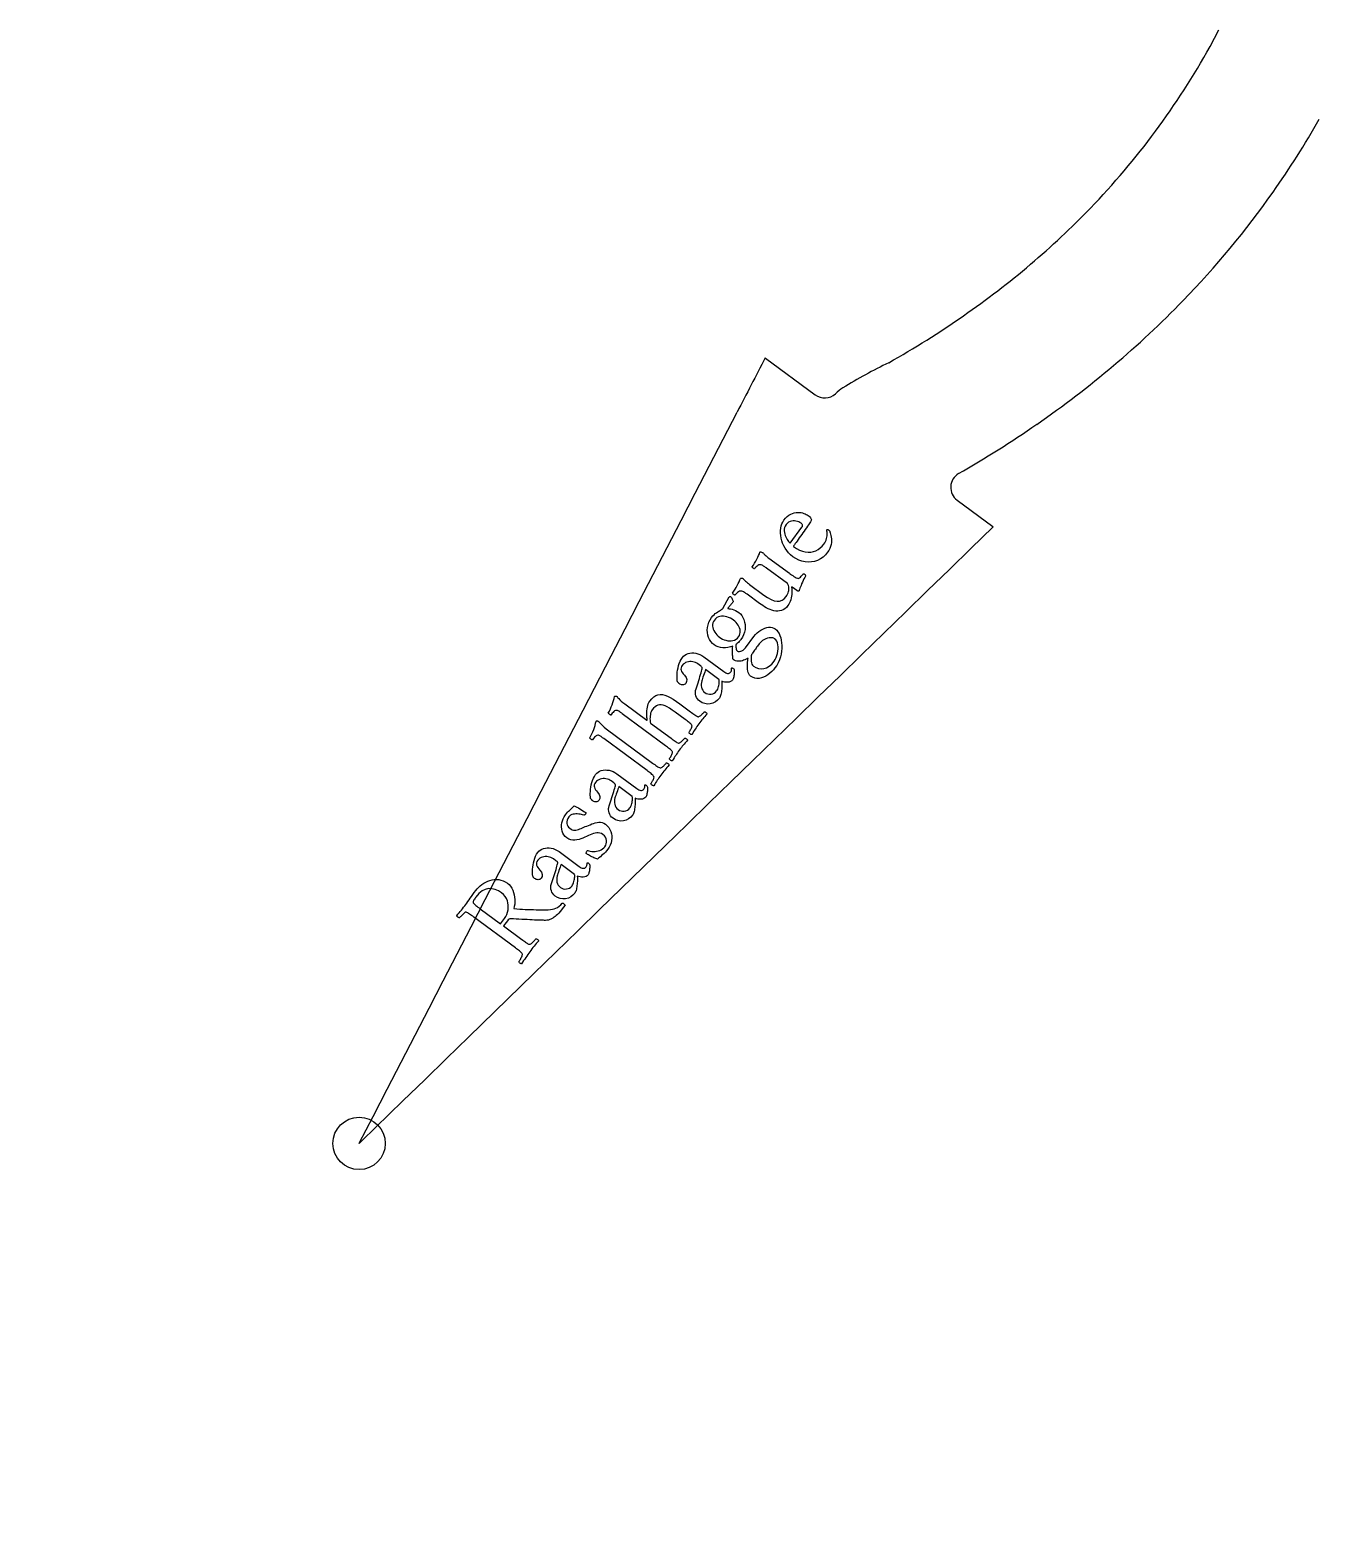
# Model space of a CAD drawing. Header units: millimetres. Extents: x -49 to 68, y -60 to 68.
# Drawn here: x 5.75 to 25.96, y 27.65 to 50.95 of the extents above; entities that cross this region are included whole.
import ezdxf

# ---------------------------------------------------------------- set-up
doc = ezdxf.new("R2010")
doc.units = ezdxf.units.MM
for name, color, linetype in [('CUT_INNER', 6, 'Continuous'), ('CUT_OUTER', 1, 'Continuous'), ('ENGRAVE', 7, 'Continuous'), ('TEXT', 5, 'Continuous')]:
    doc.layers.add(name, color=color, linetype=linetype)

msp = doc.modelspace()

# ---------------------------------------------------------------- linework, layer by layer
at = {"layer": 'CUT_INNER'}
for points in [[(24.244, 50.6798), (24.3835, 50.9452)], [(17.2751, 45.8029), (17.2798, 45.7997), (18.0565, 45.2237)], [(10.9122, 33.4923), (10.9141, 33.4966), (11.1308, 33.9157), (11.3502, 34.3403), (11.5696, 34.7649), (12.0085, 35.614), (12.228, 36.0385), (12.4474, 36.4631), (12.6668, 36.8876), (12.8863, 37.3122), (13.1057, 37.7367), (13.3251, 38.1613), (13.5446, 38.5859), (13.764, 39.0104), (13.9834, 39.435), (14.2029, 39.8595), (14.4223, 40.2841), (14.8612, 41.1332), (15.0806, 41.5578), (15.3001, 41.9823), (15.5195, 42.4069), (15.7389, 42.8314), (15.9584, 43.256), (16.1778, 43.6805), (16.3972, 44.1051), (16.6167, 44.5296), (16.8361, 44.9542)], [(20.2821, 43.5731), (20.8412, 43.1584), (20.8456, 43.1548), (20.8417, 43.1506), (20.5035, 42.8216), (20.1609, 42.4884), (19.8183, 42.1551), (19.4757, 41.8219), (19.1332, 41.4887), (18.7906, 41.1555), (18.448, 40.8222), (18.1054, 40.489), (17.7629, 40.1558), (17.4203, 39.8225), (17.0777, 39.4893), (16.7351, 39.1561), (16.3926, 38.8229), (16.05, 38.4896), (15.7074, 38.1564), (14.6797, 37.1567), (14.3371, 36.8235), (13.9945, 36.4903), (13.6519, 36.157), (12.6242, 35.1573), (12.2816, 34.8241), (11.9391, 34.4909), (11.5965, 34.1576)]]:
    msp.add_lwpolyline(points, dxfattribs=at)
for centre, radius, start, end in [((13.5941, 56.6095), 12.1894, 316.04298, 330.89169), ((14.463, 56.0276), 13.1962, 324.69477, 330.56265), ((13.5755, 56.6248), 14.2656, 315.91434, 324.79735), ((13.159, 57.0275), 12.7928, 310.28923, 316.04807), ((12.5263, 57.7772), 13.7738, 304.77815, 310.28013), ((13.1476, 57.0398), 14.8617, 310.16653, 315.91293), ((11.6917, 58.9822), 15.2396, 299.56502, 304.77127), ((756.5346, -337.097), 832.5365, 152.618073, 152.6838314), ((22.8811, 38.1766), 8.395, 115.92295, 121.52429), ((12.5109, 57.7976), 15.8515, 304.67281, 310.15854), ((18.2054, 45.4245), 0.25, 233.4375, 312.4621), ((18.9349, 44.6488), 0.8149, 122.95387, 133.48238), ((12.0659, 58.4162), 16.6133, 299.72188, 304.72118), ((20.431, 43.7739), 0.25, 120.8887, 233.4375), ((-685.3888, 750.3501), 999.3598, 314.1665942, 314.2213137)]:
    msp.add_arc(centre, radius, start, end, dxfattribs=at)
at = {"layer": 'CUT_OUTER'}
msp.add_arc((0, 19.5459), 48.8541, 346.06601, 202.73839, dxfattribs=at)
at = {"layer": 'ENGRAVE'}
for centre, radius in [((0, 19.5457), 45.1196), ((10.9113, 33.4912), 0.4104)]:
    msp.add_circle(centre, radius, dxfattribs=at)
at = {"layer": 'TEXT'}
for points in [[(17.7156, 42.8488), (17.7632, 42.8157), (17.8103, 42.7901), (17.8568, 42.7718), (17.9027, 42.761), (17.9473, 42.7568), (17.9899, 42.7587), (18.0304, 42.7667), (18.0689, 42.7807), (18.1049, 42.7999), (18.1377, 42.8231), (18.1673, 42.8506), (18.1938, 42.8821), (18.2082, 42.9034), (18.22, 42.9252), (18.2292, 42.9473), (18.2358, 42.9698), (18.2404, 42.9921), (18.2433, 43.0134), (18.2446, 43.0338), (18.2444, 43.0532), (18.2432, 43.0709), (18.2417, 43.0861), (18.2401, 43.0987), (18.2382, 43.1087), (18.2393, 43.1095), (18.2415, 43.1103), (18.2447, 43.111), (18.2489, 43.1117), (18.2537, 43.1119), (18.2584, 43.111), (18.2631, 43.1091), (18.2678, 43.1062), (18.2739, 43.1008), (18.2794, 43.0939), (18.2845, 43.0856), (18.289, 43.0759), (18.2946, 43.0593), (18.2997, 43.04), (18.3045, 43.018), (18.309, 42.9932), (18.312, 42.9664), (18.3128, 42.9382), (18.3112, 42.9088), (18.3072, 42.8781), (18.3, 42.8469), (18.2886, 42.8161), (18.2729, 42.7858), (18.253, 42.7558), (18.2182, 42.7145), (18.18, 42.6796), (18.1385, 42.6511), (18.0935, 42.6291), (18.0464, 42.6136), (17.9983, 42.6046), (17.9492, 42.602), (17.8992, 42.6059), (17.8495, 42.6162), (17.8012, 42.6331), (17.7544, 42.6564), (17.7091, 42.6863), (17.6726, 42.7159), (17.64, 42.7481), (17.6112, 42.7827), (17.5862, 42.8198), (17.565, 42.8585), (17.5475, 42.8977), (17.5338, 42.9374), (17.5238, 42.9777), (17.5174, 43.0178), (17.5145, 43.0571), (17.5149, 43.0954), (17.5189, 43.1329), (17.5261, 43.1685), (17.5366, 43.201), (17.5503, 43.2305), (17.5673, 43.2571), (17.5932, 43.2889), (17.6197, 43.3155), (17.647, 43.3369), (17.6749, 43.3531), (17.703, 43.365), (17.7307, 43.3736), (17.758, 43.3788), (17.785, 43.3806), (17.8111, 43.3797), (17.8357, 43.377), (17.8588, 43.3722), (17.8805, 43.3655), (17.9004, 43.3577), (17.9179, 43.3496), (17.9331, 43.3413), (17.946, 43.3327), (17.9612, 43.3207), (17.9739, 43.309), (17.9841, 43.2977), (17.9918, 43.2866), (17.9966, 43.2757), (17.9979, 43.2645), (17.9957, 43.2533), (17.9901, 43.2418), (17.9843, 43.2325), (17.9759, 43.2199), (17.9649, 43.2039), (17.9513, 43.1845), (17.9358, 43.1627), (17.9193, 43.1394), (17.9018, 43.1145), (17.8834, 43.0881), (17.8645, 43.061), (17.8458, 43.0342), (17.8272, 43.0075), (17.8088, 42.981), (17.7911, 42.9556), (17.7747, 42.9322), (17.7598, 42.9109), (17.7461, 42.8916), (17.7345, 42.8752), (17.7255, 42.8626), (17.7192, 42.8538), (17.7156, 42.8488)], [(17.6651, 42.8984), (17.8496, 43.1472), (17.8541, 43.1543), (17.8573, 43.1617), (17.8592, 43.1693), (17.8597, 43.1772), (17.8584, 43.1852), (17.8547, 43.1934), (17.8487, 43.2016), (17.8403, 43.2098), (17.8298, 43.2174), (17.8161, 43.2247), (17.7992, 43.2317), (17.779, 43.2383), (17.7568, 43.2436), (17.7341, 43.2465), (17.7107, 43.2469), (17.6868, 43.2449), (17.6634, 43.2391), (17.6417, 43.2282), (17.6218, 43.2124), (17.6035, 43.1914), (17.588, 43.167), (17.5776, 43.1421), (17.5721, 43.1169), (17.5717, 43.0913), (17.5749, 43.066), (17.5803, 43.0416), (17.5879, 43.0181), (17.5977, 42.9956), (17.6087, 42.9746), (17.6197, 42.9557), (17.6307, 42.9389), (17.6417, 42.9242), (17.6515, 42.9123), (17.6587, 42.904), (17.6632, 42.8994), (17.6651, 42.8984)], [(17.2939, 42.5091), (17.2929, 42.5098), (17.2916, 42.5109), (17.2898, 42.5122), (17.2876, 42.5138), (17.2793, 42.5198), (17.27, 42.5263), (17.2596, 42.5332), (17.2482, 42.5406), (17.2364, 42.5475), (17.2249, 42.553), (17.2137, 42.5571), (17.2029, 42.5597), (17.1881, 42.5603), (17.1737, 42.5571), (17.1597, 42.5499), (17.1461, 42.5387), (17.1337, 42.5263), (17.1231, 42.5151), (17.1145, 42.5053), (17.1077, 42.4968), (17.1044, 42.4971), (17.0998, 42.4988), (17.0939, 42.5018), (17.0868, 42.5063), (17.0799, 42.5113), (17.0746, 42.5163), (17.0708, 42.5211), (17.0686, 42.5258), (17.0886, 42.5566), (17.1075, 42.5873), (17.1255, 42.6178), (17.1424, 42.6482), (17.1578, 42.6778), (17.1714, 42.7061), (17.1831, 42.7331), (17.1928, 42.7587), (17.1961, 42.761), (17.2011, 42.7617), (17.2079, 42.7607), (17.2166, 42.7581), (17.2254, 42.7547), (17.2325, 42.7517), (17.2381, 42.749), (17.242, 42.7465), (17.2462, 42.7399), (17.253, 42.7319), (17.2624, 42.7225), (17.2743, 42.7116), (17.2879, 42.6999), (17.3023, 42.6881), (17.3176, 42.6761), (17.3336, 42.664), (17.6543, 42.4261), (17.6622, 42.4205), (17.6732, 42.4127), (17.6874, 42.403), (17.7048, 42.3911), (17.7236, 42.3788), (17.7422, 42.3676), (17.7606, 42.3575), (17.7787, 42.3485), (17.79, 42.3462), (17.8018, 42.3486), (17.814, 42.3557), (17.8267, 42.3674), (17.8388, 42.3807), (17.8493, 42.3922), (17.8582, 42.402), (17.8656, 42.4101), (17.8682, 42.4136), (17.8702, 42.4164), (17.8717, 42.4183), (17.8726, 42.4195), (17.8747, 42.4201), (17.8772, 42.42), (17.8801, 42.4192), (17.8833, 42.4176), (17.8865, 42.4158), (17.8892, 42.4141), (17.8915, 42.4127), (17.8933, 42.4114), (17.8945, 42.4102), (17.8966, 42.4077), (17.8996, 42.404), (17.9035, 42.399), (17.9069, 42.3937), (17.9088, 42.389), (17.9089, 42.3849), (17.9074, 42.3815), (17.894, 42.3605), (17.881, 42.3377), (17.8686, 42.3132), (17.8567, 42.2869), (17.8456, 42.2607), (17.8357, 42.2361), (17.8269, 42.2133), (17.8192, 42.1923), (17.813, 42.1745), (17.8083, 42.1616), (17.8053, 42.1535), (17.8039, 42.1503), (17.8012, 42.1478), (17.7977, 42.1464), (17.7934, 42.1463), (17.7883, 42.1473), (17.783, 42.1491), (17.7782, 42.1512), (17.7737, 42.1536), (17.7696, 42.1564), (17.6992, 42.2086), (17.6963, 42.2105), (17.694, 42.2118), (17.6922, 42.2124), (17.691, 42.2122), (17.6901, 42.2118), (17.6895, 42.2115), (17.6891, 42.2113), (17.689, 42.2112), (17.6918, 42.1919), (17.6935, 42.1703), (17.694, 42.1466), (17.6934, 42.1207), (17.6913, 42.0937), (17.6876, 42.0667), (17.6823, 42.0398), (17.6753, 42.0129), (17.6666, 41.9869), (17.6563, 41.9627), (17.6442, 41.9404), (17.6306, 41.9199), (17.6072, 41.8922), (17.5824, 41.8701), (17.5562, 41.8536), (17.5285, 41.8428), (17.4998, 41.8366), (17.4706, 41.8342), (17.4408, 41.8355), (17.4105, 41.8406), (17.38, 41.8487), (17.3499, 41.8591), (17.3202, 41.8719), (17.2908, 41.8869), (17.2622, 41.9033), (17.2349, 41.9202), (17.2088, 41.9375), (17.1839, 41.9553), (16.9899, 42.0992), (16.9814, 42.1053), (16.9716, 42.1121), (16.9605, 42.1196), (16.948, 42.1278), (16.9351, 42.1354), (16.9223, 42.1414), (16.9099, 42.1456), (16.8977, 42.1482), (16.8829, 42.1488), (16.8685, 42.1456), (16.8545, 42.1384), (16.8409, 42.1272), (16.8285, 42.1148), (16.8179, 42.1036), (16.8093, 42.0938), (16.8026, 42.0853), (16.7992, 42.0856), (16.7946, 42.0873), (16.7888, 42.0903), (16.7817, 42.0948), (16.7747, 42.0998), (16.7694, 42.1048), (16.7656, 42.1096), (16.7634, 42.1143), (16.7834, 42.1451), (16.8024, 42.1758), (16.8203, 42.2063), (16.8372, 42.2367), (16.8526, 42.2663), (16.8662, 42.2946), (16.8779, 42.3216), (16.8876, 42.3472), (16.8907, 42.3497), (16.8953, 42.3509), (16.9013, 42.3509), (16.9089, 42.3497), (16.9165, 42.3477), (16.9229, 42.3456), (16.9279, 42.3435), (16.9317, 42.3412), (16.9361, 42.3345), (16.9434, 42.3259), (16.9535, 42.3155), (16.9666, 42.3032), (16.9813, 42.2902), (16.9965, 42.2774), (17.0122, 42.2648), (17.0284, 42.2525), (17.2537, 42.0854), (17.3124, 42.0455), (17.3663, 42.0161), (17.4156, 41.9974), (17.4601, 41.9893), (17.5008, 41.9918), (17.5382, 42.0051), (17.5725, 42.029), (17.6037, 42.0635), (17.6155, 42.0811), (17.6253, 42.0996), (17.6332, 42.1189), (17.6391, 42.1391), (17.6432, 42.1594), (17.6454, 42.179), (17.6458, 42.198), (17.6444, 42.2165), (17.6412, 42.2331), (17.6366, 42.2468), (17.6303, 42.2576), (17.6225, 42.2654)], [(17.0978, 41.437), (17.1215, 41.4661), (17.1473, 41.4922), (17.1751, 41.5155), (17.205, 41.5358), (17.2359, 41.5527), (17.2667, 41.5658), (17.2974, 41.5751), (17.3279, 41.5805), (17.3573, 41.5815), (17.3846, 41.5776), (17.4097, 41.5687), (17.4327, 41.5549), (17.4548, 41.5354), (17.4744, 41.5115), (17.4915, 41.4834), (17.5059, 41.4509), (17.5176, 41.4152), (17.5264, 41.3772), (17.5323, 41.337), (17.5354, 41.2945), (17.5351, 41.2505), (17.5313, 41.2059), (17.5237, 41.1607), (17.5126, 41.1149), (17.4975, 41.0696), (17.4783, 41.0258), (17.4549, 40.9835), (17.4274, 40.9428), (17.4035, 40.9133), (17.377, 40.8856), (17.348, 40.8598), (17.3165, 40.8359), (17.2833, 40.8152), (17.2494, 40.7989), (17.2147, 40.7872), (17.1793, 40.78), (17.144, 40.7786), (17.1099, 40.7842), (17.0769, 40.7968), (17.0451, 40.8165), (17.0294, 40.831), (17.0169, 40.8489), (17.0076, 40.8702), (17.0014, 40.895), (16.9976, 40.9217), (16.9955, 40.9491), (16.995, 40.977), (16.9961, 41.0056), (16.9983, 41.033), (17.0006, 41.0574), (17.0033, 41.079), (17.0062, 41.0976), (16.9909, 41.0881), (16.9743, 41.0791), (16.9562, 41.0707), (16.9368, 41.0629), (16.9164, 41.0564), (16.8956, 41.0519), (16.8743, 41.0495), (16.8525, 41.049), (16.8309, 41.0513), (16.8101, 41.0568), (16.7901, 41.0658), (16.7709, 41.078), (16.7685, 41.0918), (16.7665, 41.1077), (16.765, 41.1254), (16.7638, 41.1452), (16.7629, 41.1658), (16.7624, 41.1862), (16.7621, 41.2064), (16.7622, 41.2264), (16.7625, 41.245), (16.7631, 41.2612), (16.764, 41.2749), (16.7652, 41.286), (16.7282, 41.2718), (16.6903, 41.2624), (16.6516, 41.2577), (16.612, 41.2577), (16.5734, 41.2625), (16.5378, 41.2718), (16.5052, 41.2858), (16.4756, 41.3044), (16.4472, 41.3287), (16.4229, 41.3564), (16.4029, 41.3876), (16.3871, 41.4221), (16.3757, 41.459), (16.3692, 41.4973), (16.3673, 41.5368), (16.3703, 41.5777), (16.3784, 41.6186), (16.3919, 41.6583), (16.411, 41.6969), (16.4355, 41.7343), (16.4542, 41.7577), (16.473, 41.778), (16.4921, 41.795), (16.5114, 41.8089), (16.5299, 41.8205), (16.5463, 41.8309), (16.5607, 41.8401), (16.5732, 41.848), (16.5837, 41.8551), (16.5914, 41.8603), (16.5961, 41.8635), (16.5978, 41.8649), (16.5988, 41.8658), (16.6011, 41.8676), (16.6047, 41.8705), (16.6097, 41.8743), (16.708, 42.056), (16.7153, 42.0601), (16.7221, 42.0619), (16.7284, 42.0613), (16.7341, 42.0585), (16.7391, 42.0537), (16.7448, 42.0463), (16.7511, 42.0363), (16.7581, 42.0237), (16.7644, 42.0104), (16.7686, 41.9983), (16.7709, 41.9874), (16.7712, 41.9776), (16.7633, 41.9685), (16.755, 41.9587), (16.7464, 41.9482), (16.7375, 41.9371), (16.7286, 41.9261), (16.7203, 41.9159), (16.7124, 41.9066), (16.705, 41.8982), (16.6987, 41.8912), (16.6942, 41.8861), (16.6916, 41.8831), (16.6907, 41.8821), (16.6889, 41.8792), (16.6883, 41.8766), (16.6889, 41.8743), (16.6907, 41.8724), (16.6988, 41.8724), (16.7122, 41.8707), (16.7309, 41.8674), (16.7549, 41.8624), (16.7815, 41.8549), (16.8081, 41.8438), (16.8347, 41.8293), (16.8613, 41.8114), (16.8862, 41.7896), (16.9079, 41.7638), (16.9262, 41.7339), (16.9412, 41.7), (16.9522, 41.6633), (16.9587, 41.6251), (16.9606, 41.5855), (16.958, 41.5444), (16.9503, 41.5032), (16.9369, 41.4633), (16.918, 41.4246), (16.8936, 41.3872), (16.8854, 41.3769), (16.8761, 41.3662), (16.8657, 41.3552), (16.8541, 41.3438), (16.8425, 41.3331), (16.8323, 41.3242), (16.8233, 41.317), (16.8157, 41.3116), (16.8142, 41.2972), (16.8139, 41.2823), (16.8148, 41.267), (16.817, 41.2512), (16.8205, 41.2364), (16.8257, 41.2238), (16.8326, 41.2135), (16.8412, 41.2054), (16.8484, 41.2023), (16.8592, 41.2011), (16.8735, 41.2019), (16.8914, 41.2045), (16.9107, 41.2105), (16.9293, 41.2213), (16.9472, 41.2368), (16.9644, 41.2571)], [(16.4778, 41.6932), (16.4638, 41.6709), (16.4545, 41.648), (16.4499, 41.6243), (16.4498, 41.5999), (16.4536, 41.5754), (16.4605, 41.5514), (16.4705, 41.5278), (16.4835, 41.5047), (16.4989, 41.4826), (16.5162, 41.4622), (16.5354, 41.4434), (16.5563, 41.4263), (16.5804, 41.4102), (16.6057, 41.3964), (16.6322, 41.3851), (16.6599, 41.3762), (16.6879, 41.3703), (16.7154, 41.3678), (16.7425, 41.3687), (16.769, 41.3729), (16.7941, 41.3811), (16.8171, 41.3937), (16.8378, 41.4106), (16.8563, 41.4318), (16.8698, 41.4533), (16.8787, 41.4756), (16.8832, 41.4985), (16.8833, 41.5222), (16.8796, 41.546), (16.8728, 41.5694), (16.863, 41.5923), (16.8501, 41.6147), (16.8348, 41.6361), (16.8179, 41.6559), (16.7992, 41.674), (16.779, 41.6905), (16.7542, 41.7073), (16.7285, 41.7219), (16.7019, 41.734), (16.6743, 41.7439), (16.6464, 41.7509), (16.6191, 41.7545), (16.5922, 41.7547), (16.5659, 41.7515), (16.5408, 41.7442), (16.5178, 41.732), (16.4968, 41.715), (16.4778, 41.6932)], [(17.1536, 41.2866), (17.1476, 41.2784), (17.14, 41.2678), (17.1309, 41.255), (17.1201, 41.2398), (17.1088, 41.2237), (17.0979, 41.2078), (17.0874, 41.1923), (17.0772, 41.1771), (17.0684, 41.1634), (17.0619, 41.1523), (17.0577, 41.144), (17.0558, 41.1384), (17.0548, 41.119), (17.0546, 41.0975), (17.0552, 41.0738), (17.0567, 41.048), (17.0602, 41.0231), (17.067, 41.0022), (17.077, 40.9852), (17.0902, 40.9722), (17.1279, 40.9494), (17.1675, 40.9355), (17.2091, 40.9304), (17.2525, 40.9343), (17.2958, 40.9476), (17.337, 40.971), (17.3762, 41.0045), (17.4132, 41.048), (17.4314, 41.0756), (17.4468, 41.1055), (17.4592, 41.1375), (17.4686, 41.1718), (17.4749, 41.2066), (17.4779, 41.2407), (17.4775, 41.2739), (17.4737, 41.3062), (17.4663, 41.3361), (17.455, 41.3619), (17.4398, 41.3837), (17.4206, 41.4014), (17.4084, 41.4085), (17.3936, 41.4135), (17.3762, 41.4166), (17.3563, 41.4176), (17.3344, 41.4158), (17.3112, 41.4104), (17.2867, 41.4014), (17.261, 41.3888), (17.2344, 41.3717), (17.2077, 41.3489), (17.1807, 41.3205), (17.1536, 41.2866)], [(15.9772, 41.1065), (15.9949, 41.1267), (16.0157, 41.1437), (16.0395, 41.1574), (16.0662, 41.1677), (16.095, 41.1747), (16.1248, 41.178), (16.1555, 41.1777), (16.1872, 41.1738), (16.2191, 41.1661), (16.2503, 41.1543), (16.281, 41.1384), (16.311, 41.1184), (16.6255, 40.8852), (16.6403, 40.8752), (16.6551, 40.8674), (16.6698, 40.8618), (16.6845, 40.8584), (16.6984, 40.8579), (16.711, 40.8611), (16.7223, 40.8681), (16.7323, 40.8787), (16.7394, 40.8895), (16.7444, 40.9), (16.7474, 40.9102), (16.7484, 40.9201), (16.7484, 40.9289), (16.7485, 40.9358), (16.7487, 40.9408), (16.7491, 40.9439), (16.7504, 40.9451), (16.7523, 40.9457), (16.7545, 40.9457), (16.7572, 40.9451), (16.76, 40.9441), (16.7624, 40.9431), (16.7645, 40.942), (16.7662, 40.9409), (16.7742, 40.9342), (16.7808, 40.927), (16.7861, 40.9193), (16.7902, 40.911), (16.7904, 40.9024), (16.7904, 40.8917), (16.7901, 40.879), (16.7894, 40.8642), (16.7884, 40.8485), (16.7868, 40.8328), (16.7846, 40.8173), (16.782, 40.8018), (16.7786, 40.7873), (16.7744, 40.7744), (16.7693, 40.7633), (16.7633, 40.7538), (16.7494, 40.7394), (16.7321, 40.7288), (16.7112, 40.7222), (16.687, 40.7195), (16.6617, 40.72), (16.6379, 40.7229), (16.6156, 40.7281), (16.5947, 40.7358), (16.5955, 40.7288), (16.596, 40.7187), (16.5965, 40.7056), (16.5967, 40.6894), (16.5966, 40.6712), (16.596, 40.6521), (16.5948, 40.632), (16.5931, 40.6109), (16.5908, 40.5896), (16.588, 40.5689), (16.5847, 40.5487), (16.5808, 40.529), (16.5763, 40.5108), (16.5709, 40.4948), (16.5647, 40.4812), (16.5576, 40.4699), (16.5276, 40.4361), (16.4935, 40.4101), (16.4552, 40.3916), (16.4127, 40.3808), (16.3691, 40.3782), (16.3275, 40.384), (16.2878, 40.3985), (16.2501, 40.4215), (16.2286, 40.4399), (16.2112, 40.4603), (16.1979, 40.4827), (16.1886, 40.507), (16.1829, 40.5313), (16.18, 40.5531), (16.1802, 40.5726), (16.1833, 40.5898), (16.1921, 40.6183), (16.2015, 40.6482), (16.2115, 40.6796), (16.2222, 40.7125), (16.2329, 40.7457), (16.2431, 40.778), (16.2528, 40.8092), (16.2618, 40.8396), (16.27, 40.8675), (16.2768, 40.8916), (16.2822, 40.9118), (16.2863, 40.9281), (16.288, 40.9357), (16.2886, 40.9422), (16.2879, 40.9478), (16.2862, 40.9525), (16.2828, 40.9571), (16.2775, 40.9625), (16.2703, 40.9688), (16.2611, 40.9759), (16.2204, 41.0061), (16.2025, 41.0178), (16.183, 41.0272), (16.1621, 41.0344), (16.1396, 41.0394), (16.1165, 41.0419), (16.0936, 41.0419), (16.0709, 41.0394), (16.0485, 41.0342), (16.0271, 41.0262), (16.0079, 41.0151), (15.9909, 41.001), (15.9759, 40.9838), (15.9639, 40.9643), (15.9569, 40.9451), (15.9549, 40.9261), (15.958, 40.9073), (15.9653, 40.8884), (15.9762, 40.8689), (15.9906, 40.849), (16.0087, 40.8285), (16.0336, 40.7948), (16.0452, 40.7625), (16.0437, 40.7316), (16.0288, 40.702), (16.0188, 40.6911), (16.0073, 40.6836), (15.9944, 40.6795), (15.98, 40.6787), (15.9654, 40.6806), (15.9515, 40.6844), (15.9385, 40.6902), (15.9264, 40.6979), (15.9236, 40.7002), (15.9201, 40.7038), (15.9158, 40.7085), (15.9107, 40.7144), (15.9057, 40.7206), (15.9018, 40.7265), (15.8988, 40.7318), (15.8969, 40.7367), (15.8951, 40.7582), (15.8943, 40.783), (15.8943, 40.811), (15.8952, 40.8423), (15.8976, 40.8756), (15.9021, 40.9096), (15.9086, 40.9444), (15.9173, 40.9799), (15.9282, 41.0148), (15.9419, 41.0475), (15.9582, 41.078), (15.9772, 41.1065)], [(16.513, 40.583), (16.5223, 40.5972), (16.5304, 40.6131), (16.5375, 40.6308), (16.5434, 40.6502), (16.5481, 40.67), (16.5517, 40.6888), (16.5542, 40.7067), (16.5554, 40.7237), (16.5556, 40.7385), (16.5545, 40.7498), (16.5523, 40.7578), (16.549, 40.7624), (16.3409, 40.9168), (16.3341, 40.8972), (16.3265, 40.8753), (16.318, 40.851), (16.3087, 40.8242), (16.2996, 40.7981), (16.2919, 40.7755), (16.2856, 40.7563), (16.2807, 40.7407), (16.275, 40.7148), (16.2723, 40.6893), (16.2727, 40.6643), (16.2762, 40.6398), (16.2833, 40.6165), (16.2946, 40.5952), (16.3102, 40.5759), (16.33, 40.5586), (16.3518, 40.5453), (16.3752, 40.5366), (16.4, 40.5326), (16.4263, 40.5333), (16.452, 40.5386), (16.4751, 40.5487), (16.4954, 40.5635), (16.513, 40.583)], [(15.4658, 40.4235), (15.4968, 40.4608), (15.5283, 40.4899), (15.5604, 40.5106), (15.593, 40.5231), (15.627, 40.528), (15.6631, 40.526), (15.7014, 40.5171), (15.7418, 40.5013), (15.785, 40.4793), (15.8318, 40.4518), (15.8821, 40.4189), (15.9359, 40.3804), (16.1048, 40.2551), (16.1218, 40.2426), (16.1382, 40.2306), (16.1542, 40.2192), (16.1696, 40.2083), (16.1843, 40.1985), (16.1982, 40.1904), (16.2112, 40.1841), (16.2233, 40.1794), (16.229, 40.1791), (16.2361, 40.1811), (16.2445, 40.1853), (16.2542, 40.1916), (16.2645, 40.1995), (16.2746, 40.208), (16.2845, 40.2174), (16.2941, 40.2275), (16.303, 40.2372), (16.3103, 40.2455), (16.316, 40.2524), (16.3203, 40.2578), (16.3256, 40.2572), (16.3316, 40.2552), (16.3385, 40.2518), (16.3463, 40.247), (16.3535, 40.2416), (16.3588, 40.2362), (16.3624, 40.2308), (16.3641, 40.2253), (16.3457, 40.2037), (16.3284, 40.1833), (16.3122, 40.1642), (16.2971, 40.1465), (16.2823, 40.1286), (16.2669, 40.1094), (16.251, 40.0888), (16.2344, 40.0668), (16.2187, 40.0454), (16.2041, 40.0247), (16.1906, 40.005), (16.1782, 39.9861), (16.1658, 39.9668), (16.1524, 39.9461), (16.1381, 39.9237), (16.1227, 39.8999), (16.117, 39.8999), (16.1108, 39.9018), (16.104, 39.9053), (16.0968, 39.9106), (16.09, 39.9166), (16.0848, 39.9223), (16.0811, 39.9275), (16.0789, 39.9324), (16.0828, 39.938), (16.0876, 39.9453), (16.0933, 39.9545), (16.0998, 39.9654), (16.1064, 39.9773), (16.1124, 39.9894), (16.1178, 40.0016), (16.1225, 40.014), (16.1259, 40.0254), (16.1275, 40.0346), (16.127, 40.0416), (16.1247, 40.0464), (16.1167, 40.0566), (16.1068, 40.0672), (16.095, 40.0781), (16.0814, 40.0894), (16.0665, 40.101), (16.0509, 40.1129), (16.0347, 40.1252), (16.0178, 40.1378), (15.8645, 40.2515), (15.8188, 40.2842), (15.7771, 40.3114), (15.7394, 40.3333), (15.7058, 40.3498), (15.6751, 40.3609), (15.6464, 40.3666), (15.6196, 40.3669), (15.5947, 40.3618), (15.571, 40.3514), (15.5478, 40.3354), (15.525, 40.3139), (15.5027, 40.2869), (15.4932, 40.2717), (15.4853, 40.2541), (15.4792, 40.2341), (15.4749, 40.2118), (15.472, 40.1887), (15.4701, 40.1665), (15.4694, 40.1452), (15.4697, 40.1247), (15.471, 40.1068), (15.473, 40.0931), (15.4758, 40.0838), (15.4793, 40.0788), (15.7985, 39.842), (15.8154, 39.8295), (15.8319, 39.8176), (15.8478, 39.8061), (15.8632, 39.7952), (15.8779, 39.7855), (15.8918, 39.7774), (15.9048, 39.771), (15.917, 39.7663), (15.9227, 39.7661), (15.9298, 39.768), (15.9381, 39.7722), (15.9479, 39.7786), (15.9581, 39.7864), (15.9682, 39.795), (15.9781, 39.8043), (15.9878, 39.8144), (15.9966, 39.8242), (16.0039, 39.8325), (16.0097, 39.8393), (16.0139, 39.8447), (16.0192, 39.8441), (16.0253, 39.8421), (16.0322, 39.8387), (16.0399, 39.834), (16.0471, 39.8286), (16.0525, 39.8231), (16.056, 39.8177), (16.0577, 39.8123), (16.0393, 39.7906), (16.022, 39.7702), (16.0058, 39.7512), (15.9908, 39.7334), (15.976, 39.7156), (15.9606, 39.6964), (15.9446, 39.6758), (15.9281, 39.6538), (15.9124, 39.6323), (15.8978, 39.6117), (15.8842, 39.5919), (15.8718, 39.573), (15.8594, 39.5538), (15.8461, 39.533), (15.8317, 39.5107), (15.8164, 39.4868), (15.8107, 39.4869), (15.8044, 39.4887), (15.7977, 39.4923), (15.7904, 39.4976), (15.7836, 39.5036), (15.7784, 39.5092), (15.7747, 39.5144), (15.7726, 39.5193), (15.7765, 39.5249), (15.7813, 39.5323), (15.7869, 39.5414), (15.7934, 39.5523), (15.8001, 39.5642), (15.8061, 39.5763), (15.8114, 39.5886), (15.8162, 39.601), (15.8196, 39.6124), (15.8211, 39.6215), (15.8207, 39.6285), (15.8183, 39.6333), (15.8103, 39.6436), (15.8004, 39.6542), (15.7887, 39.6651), (15.775, 39.6763), (15.7601, 39.6879), (15.7446, 39.6998), (15.7283, 39.7121), (15.7115, 39.7247), (15.0355, 40.226), (15.0271, 40.2322), (15.0174, 40.2391), (15.0065, 40.2469), (14.9943, 40.2554), (14.9819, 40.2634), (14.9704, 40.2698), (14.9597, 40.2744), (14.9499, 40.2773), (14.9388, 40.2787), (14.9273, 40.2763), (14.9154, 40.27), (14.9031, 40.26), (14.8907, 40.2475), (14.8785, 40.2342), (14.8666, 40.2199), (14.8549, 40.2048), (14.8531, 40.2049), (14.849, 40.207), (14.8425, 40.211), (14.8336, 40.2169), (14.8249, 40.2233), (14.8189, 40.2287), (14.8158, 40.2331), (14.8154, 40.2365), (14.8329, 40.268), (14.8489, 40.3001), (14.8633, 40.3328), (14.8762, 40.366), (14.8877, 40.3993), (14.8979, 40.4324), (14.9068, 40.4652), (14.9145, 40.4977), (14.9173, 40.5004), (14.9211, 40.5021), (14.9259, 40.503), (14.9318, 40.503), (14.9378, 40.5023), (14.9432, 40.5009), (14.9481, 40.4989), (14.9523, 40.4963), (14.954, 40.4942), (14.9593, 40.4878), (14.968, 40.4771), (14.9803, 40.4622), (14.9966, 40.4443), (15.0174, 40.4247), (15.0427, 40.4034), (15.0725, 40.3805), (15.4183, 40.124), (15.4199, 40.1233), (15.4215, 40.1235), (15.4232, 40.1245), (15.4249, 40.1264), (15.4254, 40.1274), (15.4256, 40.1289), (15.4255, 40.1309), (15.4252, 40.1334), (15.4228, 40.1493), (15.4209, 40.1684), (15.4197, 40.1909), (15.4192, 40.2167), (15.4196, 40.2444), (15.4213, 40.2724), (15.4244, 40.3008), (15.4289, 40.3296), (15.435, 40.3572), (15.4432, 40.382), (15.4535, 40.4041), (15.4658, 40.4235)], [(14.7466, 39.8364), (14.7375, 39.8431), (14.7275, 39.8503), (14.7165, 39.858), (14.7045, 39.8664), (14.6925, 39.8741), (14.6812, 39.8803), (14.6707, 39.8848), (14.661, 39.8877), (14.6499, 39.8891), (14.6383, 39.8867), (14.6264, 39.8804), (14.6141, 39.8704), (14.6017, 39.8579), (14.5896, 39.8446), (14.5776, 39.8303), (14.5659, 39.8152), (14.5642, 39.8153), (14.56, 39.8174), (14.5535, 39.8214), (14.5446, 39.8273), (14.5359, 39.8337), (14.53, 39.8391), (14.5268, 39.8435), (14.5264, 39.8469), (14.544, 39.8784), (14.56, 39.9105), (14.5744, 39.9432), (14.5873, 39.9764), (14.5987, 40.0097), (14.6089, 40.0428), (14.6179, 40.0756), (14.6255, 40.1081), (14.6283, 40.1108), (14.6322, 40.1125), (14.637, 40.1134), (14.6428, 40.1134), (14.6489, 40.1127), (14.6543, 40.1113), (14.6591, 40.1093), (14.6633, 40.1067), (14.6651, 40.1046), (14.6703, 40.0982), (14.6791, 40.0875), (14.6914, 40.0726), (14.7076, 40.0547), (14.7284, 40.0351), (14.7537, 40.0138), (14.7836, 39.9909), (15.5095, 39.4524), (15.5265, 39.4399), (15.5429, 39.428), (15.5589, 39.4165), (15.5743, 39.4056), (15.589, 39.3959), (15.6029, 39.3878), (15.6159, 39.3814), (15.628, 39.3767), (15.6337, 39.3765), (15.6408, 39.3784), (15.6492, 39.3826), (15.6589, 39.389), (15.6692, 39.3968), (15.6793, 39.4054), (15.6892, 39.4147), (15.6989, 39.4248), (15.7077, 39.4346), (15.715, 39.4429), (15.7207, 39.4497), (15.725, 39.4552), (15.7303, 39.4545), (15.7363, 39.4525), (15.7432, 39.4491), (15.751, 39.4444), (15.7582, 39.439), (15.7635, 39.4335), (15.7671, 39.4281), (15.7688, 39.4227), (15.7504, 39.401), (15.7331, 39.3806), (15.7169, 39.3616), (15.7018, 39.3438), (15.687, 39.326), (15.6716, 39.3068), (15.6557, 39.2862), (15.6391, 39.2642), (15.6234, 39.2427), (15.6088, 39.2221), (15.5953, 39.2023), (15.5829, 39.1834), (15.5705, 39.1642), (15.5571, 39.1434), (15.5428, 39.1211), (15.5274, 39.0972), (15.5217, 39.0973), (15.5155, 39.0991), (15.5087, 39.1027), (15.5015, 39.108), (15.4947, 39.114), (15.4895, 39.1196), (15.4858, 39.1248), (15.4836, 39.1297), (15.4875, 39.1353), (15.4923, 39.1427), (15.498, 39.1518), (15.5045, 39.1627), (15.5111, 39.1746), (15.5171, 39.1867), (15.5225, 39.199), (15.5272, 39.2114), (15.5307, 39.2228), (15.5322, 39.2319), (15.5317, 39.2389), (15.5294, 39.2437), (15.5214, 39.254), (15.5115, 39.2646), (15.4997, 39.2755), (15.4861, 39.2867), (15.4712, 39.2983), (15.4556, 39.3102), (15.4394, 39.3225), (15.4225, 39.3351)], [(14.6171, 39.2727), (14.6349, 39.293), (14.6557, 39.3099), (14.6794, 39.3236), (14.7062, 39.334), (14.735, 39.3409), (14.7648, 39.3442), (14.7955, 39.3439), (14.8272, 39.3401), (14.859, 39.3324), (14.8903, 39.3205), (14.9209, 39.3046), (14.951, 39.2846), (15.2655, 39.0514), (15.2803, 39.0415), (15.2951, 39.0337), (15.3098, 39.0281), (15.3244, 39.0246), (15.3384, 39.0241), (15.351, 39.0274), (15.3623, 39.0343), (15.3723, 39.045), (15.3794, 39.0558), (15.3844, 39.0663), (15.3874, 39.0764), (15.3884, 39.0863), (15.3884, 39.0951), (15.3885, 39.102), (15.3887, 39.107), (15.389, 39.1101), (15.3904, 39.1114), (15.3923, 39.112), (15.3945, 39.112), (15.3972, 39.1113), (15.4, 39.1103), (15.4024, 39.1093), (15.4045, 39.1082), (15.4062, 39.1071), (15.4142, 39.1004), (15.4208, 39.0932), (15.4261, 39.0855), (15.4301, 39.0772), (15.4304, 39.0686), (15.4304, 39.0579), (15.4301, 39.0452), (15.4294, 39.0305), (15.4284, 39.0147), (15.4268, 38.9991), (15.4246, 38.9835), (15.422, 38.9681), (15.4186, 38.9535), (15.4144, 38.9407), (15.4093, 38.9295), (15.4033, 38.9201), (15.3894, 38.9056), (15.372, 38.895), (15.3512, 38.8884), (15.3269, 38.8857), (15.3017, 38.8862), (15.2779, 38.8891), (15.2556, 38.8944), (15.2347, 38.902), (15.2354, 38.895), (15.236, 38.885), (15.2364, 38.8718), (15.2367, 38.8557), (15.2366, 38.8375), (15.236, 38.8183), (15.2348, 38.7982), (15.233, 38.7771), (15.2308, 38.7559), (15.228, 38.7351), (15.2246, 38.7149), (15.2208, 38.6952), (15.2163, 38.677), (15.2109, 38.6611), (15.2047, 38.6474), (15.1976, 38.6361), (15.1676, 38.6024), (15.1335, 38.5763), (15.0952, 38.5579), (15.0527, 38.5471), (15.0091, 38.5444), (14.9675, 38.5503), (14.9278, 38.5647), (14.89, 38.5877), (14.8686, 38.6061), (14.8512, 38.6265), (14.8379, 38.6489), (14.8286, 38.6733), (14.8228, 38.6975), (14.82, 38.7193), (14.8202, 38.7389), (14.8233, 38.756), (14.832, 38.7845), (14.8414, 38.8144), (14.8515, 38.8459), (14.8622, 38.8788), (14.8729, 38.912), (14.8831, 38.9442), (14.8927, 38.9755), (14.9018, 39.0058), (14.91, 39.0337), (14.9167, 39.0578), (14.9222, 39.078), (14.9263, 39.0944), (14.928, 39.1019), (14.9285, 39.1085), (14.9279, 39.1141), (14.9262, 39.1187), (14.9228, 39.1233), (14.9175, 39.1288), (14.9103, 39.135), (14.9011, 39.1422), (14.8604, 39.1723), (14.8424, 39.184), (14.823, 39.1934), (14.802, 39.2006), (14.7796, 39.2056), (14.7565, 39.2082), (14.7336, 39.2082), (14.7109, 39.2056), (14.6884, 39.2004), (14.6671, 39.1924), (14.6479, 39.1814), (14.6308, 39.1672), (14.6159, 39.15), (14.6039, 39.1305), (14.5969, 39.1113), (14.5949, 39.0923), (14.598, 39.0735), (14.6053, 39.0546), (14.6162, 39.0351), (14.6306, 39.0152), (14.6486, 38.9947), (14.6736, 38.9611), (14.6852, 38.9288), (14.6836, 38.8978), (14.6688, 38.8682), (14.6588, 38.8574), (14.6473, 38.8499), (14.6344, 38.8457), (14.62, 38.8449), (14.6053, 38.8468), (14.5915, 38.8506), (14.5785, 38.8564), (14.5664, 38.8641), (14.5636, 38.8665), (14.5601, 38.87), (14.5558, 38.8747), (14.5507, 38.8806), (14.5457, 38.8869), (14.5418, 38.8927), (14.5388, 38.898), (14.5369, 38.9029), (14.5351, 38.9244), (14.5342, 38.9492), (14.5343, 38.9772), (14.5352, 39.0085), (14.5376, 39.0418), (14.5421, 39.0759), (14.5486, 39.1106), (14.5572, 39.1462), (14.5682, 39.181), (14.5819, 39.2137), (14.5982, 39.2443), (14.6171, 39.2727)], [(15.1529, 38.7492), (15.1622, 38.7634), (15.1704, 38.7793), (15.1774, 38.797), (15.1834, 38.8164), (15.1881, 38.8362), (15.1917, 38.8551), (15.1942, 38.873), (15.1954, 38.8899), (15.1955, 38.9047), (15.1945, 38.9161), (15.1923, 38.924), (15.189, 38.9286), (14.9809, 39.083), (14.9741, 39.0634), (14.9665, 39.0415), (14.958, 39.0172), (14.9487, 38.9905), (14.9396, 38.9643), (14.9319, 38.9417), (14.9256, 38.9226), (14.9207, 38.9069), (14.9149, 38.881), (14.9123, 38.8556), (14.9127, 38.8306), (14.9161, 38.806), (14.9233, 38.7827), (14.9346, 38.7614), (14.9502, 38.7421), (14.97, 38.7249), (14.9918, 38.7115), (15.0152, 38.7029), (15.04, 38.6988), (15.0663, 38.6995), (15.092, 38.7048), (15.115, 38.7149), (15.1353, 38.7297), (15.1529, 38.7492)], [(14.1456, 38.6402), (14.1622, 38.6616), (14.1783, 38.6805), (14.1938, 38.697), (14.2089, 38.7109), (14.2246, 38.7248), (14.242, 38.7412), (14.2612, 38.7601), (14.282, 38.7816), (14.3027, 38.772), (14.3246, 38.7609), (14.3476, 38.7484), (14.3719, 38.7343), (14.3962, 38.7196), (14.4195, 38.705), (14.4419, 38.6905), (14.4633, 38.6762), (14.466, 38.6727), (14.4663, 38.6679), (14.4641, 38.6619), (14.4596, 38.6547), (14.4571, 38.6516), (14.4544, 38.6486), (14.4514, 38.6456), (14.4481, 38.6426), (14.4446, 38.6398), (14.4407, 38.6375), (14.4365, 38.6355), (14.432, 38.6339), (14.4143, 38.6401), (14.395, 38.6453), (14.3742, 38.6498), (14.3518, 38.6534), (14.329, 38.6556), (14.3067, 38.6559), (14.285, 38.6543), (14.2638, 38.6508), (14.244, 38.6448), (14.2263, 38.6358), (14.2109, 38.6239), (14.1976, 38.6089), (14.1803, 38.582), (14.169, 38.5561), (14.1638, 38.5312), (14.1646, 38.5072), (14.1705, 38.4848), (14.1805, 38.4645), (14.1947, 38.4463), (14.213, 38.4302), (14.2325, 38.4175), (14.2519, 38.4086), (14.2711, 38.4034), (14.2903, 38.4019), (14.3095, 38.4034), (14.3291, 38.4068), (14.3489, 38.4123), (14.3691, 38.4199), (14.3897, 38.4286), (14.411, 38.4376), (14.4329, 38.4469), (14.4556, 38.4564), (14.4791, 38.4662), (14.5038, 38.4764), (14.5296, 38.487), (14.5566, 38.4979), (14.5843, 38.5078), (14.612, 38.5156), (14.6397, 38.5213), (14.6675, 38.5247), (14.6949, 38.5246), (14.7214, 38.5193), (14.747, 38.509), (14.7717, 38.4936), (14.7999, 38.4695), (14.8233, 38.4425), (14.8421, 38.4127), (14.8561, 38.38), (14.8656, 38.3456), (14.8706, 38.3105), (14.8712, 38.2747), (14.8674, 38.2383), (14.8592, 38.2022), (14.8467, 38.1675), (14.8299, 38.1342), (14.8089, 38.1022), (14.7892, 38.077), (14.7698, 38.0548), (14.7505, 38.0354), (14.7314, 38.019), (14.7119, 38.0032), (14.6913, 37.9857), (14.6696, 37.9666), (14.6469, 37.9459), (14.6352, 37.9497), (14.6219, 37.9547), (14.607, 37.9609), (14.5906, 37.9682), (14.5735, 37.9763), (14.5563, 37.9848), (14.5392, 37.9938), (14.5221, 38.0033), (14.5059, 38.0126), (14.4917, 38.0212), (14.4795, 38.0292), (14.4691, 38.0365), (14.4698, 38.046), (14.4719, 38.055), (14.4755, 38.0635), (14.4806, 38.0716), (14.4836, 38.0752), (14.4866, 38.0781), (14.4898, 38.0803), (14.493, 38.0818), (14.5129, 38.0757), (14.5345, 38.0711), (14.5576, 38.068), (14.5823, 38.0665), (14.6077, 38.067), (14.6327, 38.0698), (14.6573, 38.075), (14.6816, 38.0826), (14.7046, 38.0929), (14.7253, 38.106), (14.7438, 38.122), (14.76, 38.1409), (14.7749, 38.1647), (14.7848, 38.1891), (14.7898, 38.2143), (14.7898, 38.24), (14.7843, 38.2653), (14.7728, 38.289), (14.7553, 38.3111), (14.7317, 38.3317), (14.708, 38.3465), (14.684, 38.3561), (14.6596, 38.3605), (14.6349, 38.3598), (14.6097, 38.3553), (14.584, 38.3484), (14.5578, 38.3392), (14.531, 38.3277), (14.5037, 38.3149), (14.4759, 38.3019), (14.4474, 38.2887), (14.4183, 38.2754), (14.388, 38.2638), (14.357, 38.2545), (14.3256, 38.2476), (14.2936, 38.243), (14.2616, 38.2429), (14.2301, 38.2492), (14.1989, 38.2621), (14.1682, 38.2815), (14.1424, 38.3037), (14.1213, 38.3287), (14.105, 38.3563), (14.0934, 38.3867), (14.0862, 38.4186), (14.0832, 38.4509), (14.0842, 38.4837), (14.0894, 38.517), (14.0983, 38.5498), (14.1107, 38.5812), (14.1264, 38.6114), (14.1456, 38.6402)], [(13.712, 38.0523), (13.7298, 38.0725), (13.7505, 38.0895), (13.7743, 38.1032), (13.8011, 38.1135), (13.8299, 38.1205), (13.8596, 38.1238), (13.8904, 38.1235), (13.922, 38.1196), (13.9539, 38.1119), (13.9852, 38.1001), (14.0158, 38.0842), (14.0458, 38.0642), (14.3603, 37.831), (14.3752, 37.821), (14.3899, 37.8133), (14.4047, 37.8076), (14.4193, 37.8042), (14.4333, 37.8037), (14.4459, 37.8069), (14.4572, 37.8139), (14.4671, 37.8245), (14.4742, 37.8353), (14.4793, 37.8458), (14.4823, 37.856), (14.4833, 37.8659), (14.4833, 37.8747), (14.4834, 37.8816), (14.4836, 37.8866), (14.4839, 37.8897), (14.4853, 37.8909), (14.4871, 37.8915), (14.4894, 37.8915), (14.4921, 37.8909), (14.4949, 37.8899), (14.4973, 37.8889), (14.4993, 37.8878), (14.5011, 37.8867), (14.509, 37.88), (14.5157, 37.8728), (14.521, 37.8651), (14.525, 37.8568), (14.5253, 37.8482), (14.5253, 37.8375), (14.5249, 37.8248), (14.5243, 37.81), (14.5232, 37.7943), (14.5216, 37.7786), (14.5195, 37.7631), (14.5168, 37.7476), (14.5135, 37.7331), (14.5092, 37.7202), (14.5041, 37.7091), (14.4982, 37.6996), (14.4843, 37.6852), (14.4669, 37.6746), (14.4461, 37.668), (14.4218, 37.6653), (14.3965, 37.6658), (14.3728, 37.6687), (14.3504, 37.6739), (14.3296, 37.6816), (14.3303, 37.6746), (14.3309, 37.6645), (14.3313, 37.6514), (14.3316, 37.6352), (14.3315, 37.617), (14.3309, 37.5979), (14.3297, 37.5778), (14.3279, 37.5567), (14.3256, 37.5354), (14.3228, 37.5147), (14.3195, 37.4945), (14.3157, 37.4748), (14.3112, 37.4566), (14.3058, 37.4406), (14.2995, 37.427), (14.2924, 37.4157), (14.2625, 37.3819), (14.2284, 37.3559), (14.1901, 37.3374), (14.1476, 37.3266), (14.104, 37.324), (14.0623, 37.3298), (14.0227, 37.3443), (13.9849, 37.3673), (13.9635, 37.3857), (13.9461, 37.4061), (13.9328, 37.4285), (13.9235, 37.4528), (13.9177, 37.4771), (13.9149, 37.4989), (13.9151, 37.5184), (13.9182, 37.5356), (13.9269, 37.5641), (13.9363, 37.594), (13.9464, 37.6254), (13.957, 37.6583), (13.9678, 37.6915), (13.978, 37.7238), (13.9876, 37.755), (13.9967, 37.7854), (14.0048, 37.8133), (14.0116, 37.8374), (14.0171, 37.8576), (14.0212, 37.8739), (14.0229, 37.8815), (14.0234, 37.888), (14.0228, 37.8936), (14.021, 37.8983), (14.0177, 37.9029), (14.0124, 37.9083), (14.0052, 37.9146), (13.996, 37.9217), (13.9553, 37.9519), (13.9373, 37.9636), (13.9179, 37.973), (13.8969, 37.9802), (13.8745, 37.9852), (13.8514, 37.9878), (13.8285, 37.9878), (13.8058, 37.9852), (13.7833, 37.98), (13.762, 37.972), (13.7428, 37.9609), (13.7257, 37.9468), (13.7107, 37.9296), (13.6987, 37.9101), (13.6917, 37.8909), (13.6898, 37.8719), (13.6928, 37.8531), (13.7002, 37.8342), (13.7111, 37.8147), (13.7255, 37.7948), (13.7435, 37.7743), (13.7684, 37.7406), (13.7801, 37.7083), (13.7785, 37.6774), (13.7637, 37.6478), (13.7537, 37.6369), (13.7422, 37.6294), (13.7293, 37.6253), (13.7149, 37.6245), (13.7002, 37.6264), (13.6864, 37.6302), (13.6734, 37.636), (13.6612, 37.6437), (13.6585, 37.646), (13.655, 37.6496), (13.6506, 37.6543), (13.6455, 37.6602), (13.6406, 37.6665), (13.6366, 37.6723), (13.6337, 37.6776), (13.6318, 37.6825), (13.63, 37.704), (13.6291, 37.7288), (13.6291, 37.7568), (13.6301, 37.7881), (13.6325, 37.8214), (13.637, 37.8554), (13.6435, 37.8902), (13.6521, 37.9257), (13.6631, 37.9606), (13.6767, 37.9933), (13.693, 38.0238), (13.712, 38.0523)], [(14.2478, 37.5288), (14.2571, 37.543), (14.2653, 37.5589), (14.2723, 37.5766), (14.2782, 37.596), (14.283, 37.6158), (14.2866, 37.6346), (14.289, 37.6525), (14.2903, 37.6695), (14.2904, 37.6843), (14.2894, 37.6956), (14.2872, 37.7036), (14.2839, 37.7082), (14.0758, 37.8626), (14.069, 37.843), (14.0614, 37.8211), (14.0529, 37.7968), (14.0435, 37.77), (14.0344, 37.7439), (14.0267, 37.7213), (14.0204, 37.7021), (14.0155, 37.6865), (14.0098, 37.6606), (14.0071, 37.6351), (14.0075, 37.6101), (14.011, 37.5856), (14.0181, 37.5623), (14.0295, 37.541), (14.045, 37.5217), (14.0648, 37.5044), (14.0867, 37.4911), (14.11, 37.4824), (14.1349, 37.4784), (14.1612, 37.4791), (14.1869, 37.4844), (14.2099, 37.4945), (14.2302, 37.5093), (14.2478, 37.5288)], [(12.7408, 37.4557), (12.7612, 37.4809), (12.784, 37.5049), (12.8092, 37.5277), (12.8369, 37.5493), (12.8664, 37.569), (12.8971, 37.5862), (12.9289, 37.6009), (12.9618, 37.6131), (12.9956, 37.6221), (13.0297, 37.6273), (13.0642, 37.6288), (13.0991, 37.6265), (13.1339, 37.6198), (13.1682, 37.608), (13.2019, 37.5912), (13.235, 37.5693), (13.2608, 37.5473), (13.2833, 37.5217), (13.3027, 37.4926), (13.3188, 37.4599), (13.3317, 37.425), (13.3415, 37.3891), (13.3481, 37.3523), (13.3515, 37.3144), (13.3518, 37.2768), (13.349, 37.2407), (13.3431, 37.2062), (13.3341, 37.1733), (13.382, 37.169), (13.4283, 37.1653), (13.4728, 37.1622), (13.5158, 37.1598), (13.558, 37.1579), (13.6003, 37.1565), (13.6429, 37.1556), (13.6857, 37.1551), (13.7297, 37.1549), (13.7761, 37.1547), (13.8248, 37.1547), (13.8758, 37.1547), (13.9088, 37.1563), (13.9395, 37.1605), (13.968, 37.1675), (13.9943, 37.1772), (14.0195, 37.1905), (14.0448, 37.2085), (14.0702, 37.2311), (14.0958, 37.2584), (14.1015, 37.2581), (14.1076, 37.2556), (14.1143, 37.251), (14.1215, 37.2441), (14.1282, 37.2369), (14.1332, 37.2312), (14.1366, 37.227), (14.1384, 37.2243), (14.1108, 37.1879), (14.085, 37.1551), (14.0608, 37.1261), (14.0384, 37.1009), (14.0179, 37.0793), (13.9997, 37.0614), (13.9837, 37.0471), (13.9699, 37.0364), (13.96, 37.0305), (13.948, 37.0236), (13.934, 37.0158), (13.9179, 37.0071), (13.8995, 36.999), (13.8787, 36.9931), (13.8554, 36.9893), (13.8295, 36.9877), (13.8176, 36.9878), (13.8013, 36.9881), (13.7806, 36.9886), (13.7555, 36.9893), (13.7268, 36.9903), (13.6953, 36.9915), (13.661, 36.993), (13.6238, 36.9948), (13.5846, 36.9968), (13.544, 36.9988), (13.5021, 37.0009), (13.4589, 37.0031), (13.4154, 37.0054), (13.3724, 37.0078), (13.33, 37.0105), (13.2882, 37.0133), (13.2744, 37.0117), (13.2608, 37.0057), (13.2476, 36.9952), (13.2347, 36.9803), (13.1755, 36.9005), (13.4602, 36.6893), (13.4626, 36.6875), (13.4649, 36.6858), (13.4673, 36.684), (13.4696, 36.6823), (13.472, 36.6806), (13.4743, 36.6788), (13.4767, 36.6771), (13.479, 36.6753), (13.4936, 36.6646), (13.5075, 36.6545), (13.5209, 36.645), (13.5336, 36.6361), (13.5456, 36.6281), (13.557, 36.6215), (13.5676, 36.6161), (13.5775, 36.612), (13.5834, 36.6119), (13.5908, 36.6143), (13.5997, 36.6192), (13.6102, 36.6266), (13.6213, 36.6356), (13.6323, 36.6453), (13.643, 36.6559), (13.6536, 36.6671), (13.6632, 36.6779), (13.671, 36.6869), (13.6771, 36.6942), (13.6815, 36.6998), (13.6868, 36.6991), (13.6928, 36.6971), (13.6997, 36.6938), (13.7074, 36.689), (13.7146, 36.6836), (13.72, 36.6782), (13.7236, 36.6728), (13.7253, 36.6673), (13.7066, 36.6452), (13.6883, 36.6235), (13.6705, 36.6023), (13.6531, 36.5814), (13.636, 36.5605), (13.619, 36.5391), (13.602, 36.5172), (13.5852, 36.4947), (13.569, 36.4726), (13.553, 36.4501), (13.5371, 36.4272), (13.5214, 36.4038), (13.5057, 36.3801), (13.49, 36.3562), (13.4742, 36.3319), (13.4584, 36.3074), (13.4527, 36.3075), (13.4465, 36.3093), (13.4397, 36.3129), (13.4324, 36.3182), (13.4257, 36.3242), (13.4204, 36.3298), (13.4167, 36.3351), (13.4146, 36.3399), (13.4186, 36.3457), (13.4239, 36.3537), (13.4302, 36.3638), (13.4378, 36.3761), (13.4455, 36.3895), (13.4526, 36.403), (13.4589, 36.4166), (13.4646, 36.4302), (13.4688, 36.4426), (13.4708, 36.4525), (13.4707, 36.46), (13.4685, 36.4649), (13.4605, 36.4752), (13.4506, 36.4857), (13.4388, 36.4967), (13.4252, 36.5079), (13.4103, 36.5195), (13.3947, 36.5314), (13.3785, 36.5437), (13.3616, 36.5563), (12.708, 37.0386), (12.691, 37.0511), (12.6744, 37.0632), (12.6582, 37.0748), (12.6425, 37.086), (12.6274, 37.096), (12.6133, 37.1043), (12.6002, 37.1108), (12.588, 37.1155), (12.582, 37.1167), (12.5747, 37.1147), (12.566, 37.1097), (12.5559, 37.1017), (12.5452, 37.0919), (12.5347, 37.0816), (12.5243, 37.071), (12.514, 37.06), (12.5047, 37.0495), (12.4971, 37.0407), (12.4911, 37.0336), (12.4867, 37.0281), (12.4815, 37.0287), (12.4754, 37.0307), (12.4685, 37.0341), (12.4608, 37.0388), (12.4536, 37.0443), (12.4482, 37.0497), (12.4447, 37.0551), (12.4429, 37.0606), (12.4611, 37.0833), (12.4791, 37.1056), (12.497, 37.1276), (12.5147, 37.1492), (12.5323, 37.1707), (12.5494, 37.1923), (12.5662, 37.214), (12.5826, 37.2358), (12.5997, 37.259), (12.6172, 37.2833), (12.6352, 37.3085), (12.6536, 37.3348), (12.673, 37.3624), (12.6941, 37.3918), (12.7167, 37.4229), (12.7408, 37.4557)], [(13.1435, 37.4165), (13.0932, 37.4486), (13.0423, 37.4706), (12.991, 37.4825), (12.9392, 37.4844), (12.8877, 37.4737), (12.8375, 37.4479), (12.7886, 37.4071), (12.741, 37.3512), (12.7352, 37.3432), (12.7282, 37.3332), (12.72, 37.3211), (12.7106, 37.3071), (12.7024, 37.2931), (12.6976, 37.2813), (12.6962, 37.2716), (12.6982, 37.2641), (12.7044, 37.2552), (12.7135, 37.2452), (12.7257, 37.234), (12.7407, 37.2217), (12.7573, 37.2088), (12.7741, 37.196), (12.7911, 37.1832), (12.8082, 37.1704), (13.1285, 36.9353), (13.1889, 37.0166), (13.209, 37.0473), (13.2251, 37.0798), (13.2373, 37.1142), (13.2456, 37.1504), (13.2497, 37.1873), (13.2492, 37.2238), (13.2441, 37.26), (13.2345, 37.2956), (13.2199, 37.3298), (13.1999, 37.3614), (13.1744, 37.3903), (13.1435, 37.4165)]]:
    msp.add_lwpolyline(points, close=True, dxfattribs=at)

doc.saveas('drawing.dxf')
